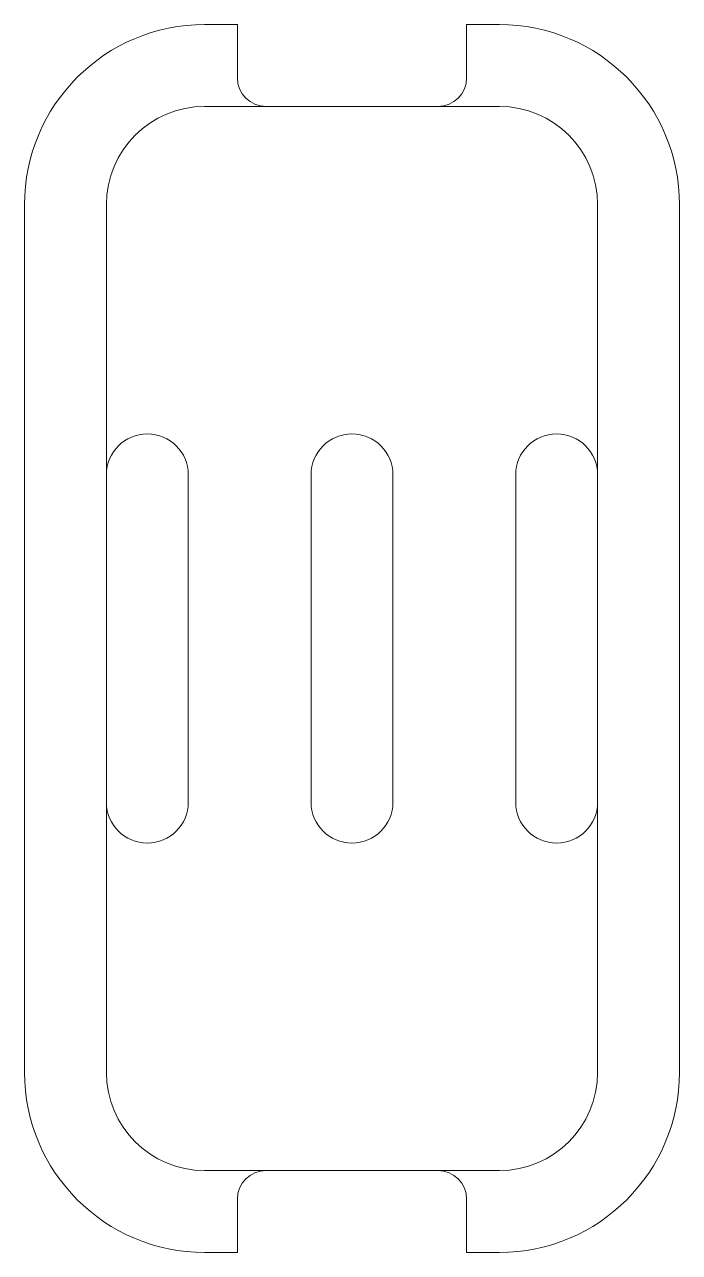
# Model space of a CAD drawing. Header units: millimetres. Extents: x -40 to 40, y -337 to 337.
# Drawn here: x -40 to 40, y -336.8 to -186.7 of the extents above.
import ezdxf

# ---------------------------------------------------------------- set-up
doc = ezdxf.new("R2010")
doc.units = ezdxf.units.MM

msp = doc.modelspace()

# ---------------------------------------------------------------- linework, layer by layer
at = {"color": 7, "linetype": 'Continuous', "lineweight": 15}
for p, q in [((-14, -186.75), (-18, -186.75)), ((-14, -193.25), (-14, -186.75)), ((18, -186.75), (14, -186.75)), ((14, -186.75), (14, -193.25)), ((-18, -196.75), (18, -196.75)), ((-40, -208.75), (-40, -314.75)), ((-30, -208.75), (-30, -314.75)), ((30, -314.75), (30, -208.75)), ((40, -314.75), (40, -208.75)), ((-20, -241.75), (-20, -281.75)), ((-5, -281.75), (-5, -241.75)), ((5, -241.75), (5, -281.75)), ((20, -281.75), (20, -241.75)), ((18, -326.75), (-18, -326.75)), ((-14, -336.75), (-14, -330.25)), ((14, -330.25), (14, -336.75)), ((-18, -336.75), (-14, -336.75)), ((14, -336.75), (18, -336.75))]:
    msp.add_line(p, q, dxfattribs=at)
for centre, radius, start, end in [((-18, -208.75), 22, 90, 180), ((18, -208.75), 22, 0, 90), ((-10.5, -193.25), 3.5, 180, 270), ((10.5, -193.25), 3.5, 270, 0), ((-18, -208.75), 12, 90, 180), ((18, -208.75), 12, 0, 90), ((-25, -241.75), 5, 0, 180), ((0, -241.75), 5, 0, 180), ((25, -241.75), 5, 0, 180), ((-25, -281.75), 5, 180, 0), ((0, -281.75), 5, 180, 0), ((25, -281.75), 5, 180, 0), ((-18, -314.75), 22, 180, 270), ((-18, -314.75), 12, 180, 270), ((18, -314.75), 12, 270, 0), ((18, -314.75), 22, 270, 0), ((-10.5, -330.25), 3.5, 90, 180), ((10.5, -330.25), 3.5, 0, 90)]:
    msp.add_arc(centre, radius, start, end, dxfattribs=at)

doc.saveas('drawing.dxf')
